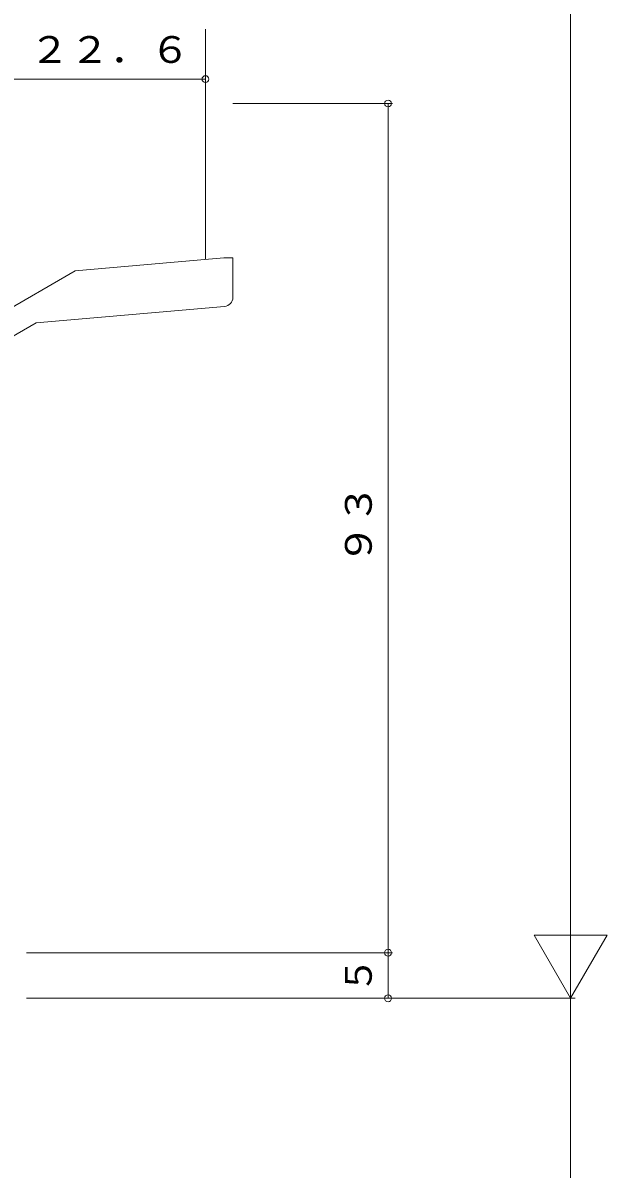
# Model space of a CAD drawing. Units: millimetres on the paper. Extents: x -297 to 270, y -210 to 193.
# Drawn here: x -207.8 to -143.8, y -122.7 to 2.8 of the extents above; entities that cross this region are included whole.
import ezdxf
from ezdxf.enums import TextEntityAlignment as Align

# ---------------------------------------------------------------- set-up
doc = ezdxf.new("R2010")
doc.units = ezdxf.units.MM
for name, color, linetype, lineweight in [('0-4_YKK_12', 2, 'Continuous', 9), ('0-6_YKK_13', 4, 'Continuous', 9), ('0-7_YKK_D', 6, 'Continuous', 9)]:
    doc.layers.add(name, color=color, linetype=linetype, lineweight=lineweight)
doc.styles.add('ＭＳ ゴシック', font='')
doc.styles.get('ＭＳ ゴシック').set_extended_font_data('MS Gothic')

msp = doc.modelspace()

# ---------------------------------------------------------------- linework, layer by layer
at = {"layer": '0-4_YKK_12'}
msp.add_line((-187.8, -23.086), (-187.8, 2.152), dxfattribs=at)
at = {"layer": '0-6_YKK_13'}
for p, q in [((-185.798, -22.911), (-202.082, -24.336)), ((-184.798, -22.911), (-185.798, -22.911)), ((-184.801, -22.911), (-184.801, -27.228)), ((-202.082, -24.336), (-219.35, -34.305)), ((-206.343, -30.029), (-185.711, -28.224)), ((-219.35, -37.539), (-206.343, -30.029))]:
    msp.add_line(p, q, dxfattribs=at)
msp.add_arc((-185.801, -27.228), 1, 274.99998, 0.00002, dxfattribs=at)
at = {"layer": '0-7_YKK_D'}
for p, q in [((-147.8, 154), (-147.8, -104)), ((-210.4, -3.33), (-187.8, -3.33)), ((-184.8, -6), (-167.3, -6)), ((-167.8, -99), (-167.8, -6)), ((-143.8, -97.072), (-151.8, -97.072)), ((-147.8, -104), (-151.8, -97.072)), ((-147.8, -104), (-143.8, -97.072)), ((-207.4, -99), (-167.3, -99)), ((-184.8, -99), (-167.3, -99)), ((-167.8, -104), (-167.8, -99)), ((-207.4, -104), (-147.3, -104)), ((-207.4, -104), (-147.3, -104)), ((-147.8, -164), (-147.8, -104))]:
    msp.add_line(p, q, dxfattribs=at)
for centre, start, end in [((-187.8, -3.33), 0, 180), ((-187.8, -3.33), 180, 0), ((-167.8, -6), 0, 180), ((-167.8, -6), 180, 0), ((-167.8, -99), 0, 180), ((-167.8, -99), 0, 180), ((-167.8, -99), 180, 0), ((-167.8, -99), 180, 0), ((-167.8, -104), 0, 180), ((-167.8, -104), 180, 0)]:
    msp.add_arc(centre, 0.375, start, end, dxfattribs=at)

# ---------------------------------------------------------------- texts
at = {"layer": '0-7_YKK_D', "color": 7, "style": 'ＭＳ ゴシック', "width": 1.1}
msp.add_text('２２．６', height=2.933, dxfattribs=at).set_placement((-207.082, -2.43), align=Align.BOTTOM_LEFT)
msp.add_text('９３', height=2.933, rotation=90, dxfattribs=at).set_placement((-168.7, -56.482), align=Align.BOTTOM_LEFT)
at = {"layer": '0-7_YKK_D', "color": 7, "style": 'ＭＳ ゴシック'}
msp.add_text('５', height=2.933, rotation=90, dxfattribs=at).set_placement((-168.7, -103.482), align=Align.BOTTOM_LEFT)

doc.saveas('drawing.dxf')
